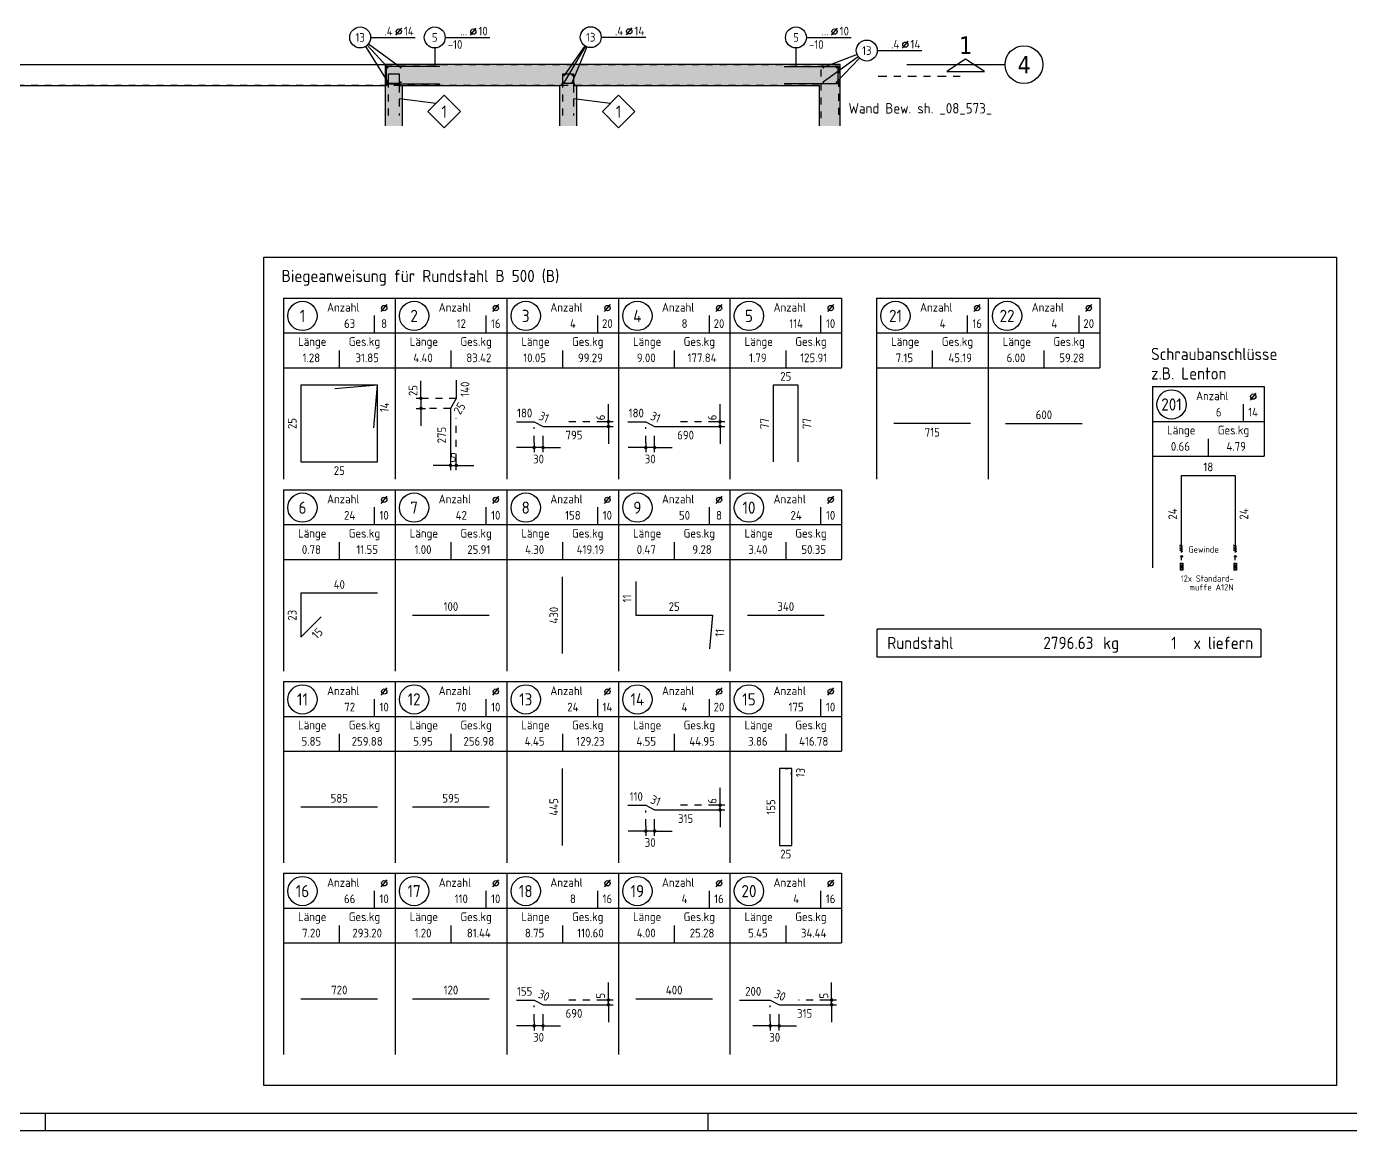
# Model space of a CAD drawing. Extents: x 28 to 142, y -30 to 32.
# Drawn here: x 70.63 to 89.61, y -19.01 to -3.18 of the extents above; entities that cross this region are included whole.
import ezdxf
from ezdxf.enums import TextEntityAlignment as Align

# ---------------------------------------------------------------- set-up
doc = ezdxf.new("R2010")
doc.units = 0
doc.header["$LTSCALE"] = 0.5
for name, pattern in [('AUSGEZOGEN', [1000.01, 1000, 0.01]), ('DOT', [0.175, 0.05, -0.125]), ('HIDDEN2', [0.187, 0.125, -0.062]), ('HIDDEN4', [0.12, 0.02, -0.1]), ('STRICHPUNKT2', [0.55, 0.25, -0.125, 0.05, -0.125])]:
    doc.linetypes.add(name, pattern=pattern)
for name, color, linetype in [('ACHSEN', 7, 'Continuous'), ('BETON', 7, 'Continuous'), ('Brüstung DG', 7, 'Continuous'), ('Brüstung EG', 7, 'Continuous'), ('EG', 7, 'Continuous'), ('grau_mittel', 7, 'Continuous'), ('HBT', 7, 'Continuous'), ('HILFE', 7, 'Continuous'), ('MASSE', 7, 'Continuous'), ('OBJEKT', 7, 'Continuous'), ('RAHMEN', 7, 'Continuous'), ('RND', 7, 'Continuous'), ('RND_BILD', 7, 'Continuous'), ('SCHNITTE', 7, 'Continuous'), ('SFP_Achsen', 7, 'Continuous'), ('STAHL', 7, 'Continuous'), ('TEXT', 7, 'Continuous')]:
    doc.layers.add(name, color=color, linetype=linetype)
doc.styles.add('helv', font='tahoma.ttf')
doc.styles.add('txt', font='isocp.shx')
doc.dimstyles.new('DOT_I', dxfattribs={"dimscale": 0.5, "dimtxt": 0.25, "dimasz": 0.25, "dimexe": 0.1, "dimexo": 0.3, "dimgap": 0.1, "dimtad": 1, "dimdec": 3, "dimzin": 3, "dimtxsty": 'txt', "dimblk": 'DOT', "dimblk1": 'DOT', "dimblk2": 'DOT', "dimsah": 1, "dimcen": 0.1, "dimse1": 1, "dimse2": 1, "dimazin": 0, "dimtfac": 1, "dimtdec": 4, "dimtix": 1, "dimtmove": 2, "dimatfit": 3, "dimfxl": 0, "dimtvp": 1, "dimtolj": 1, "dimtzin": 0, "dimarcsym": 0})

# ---------------------------------------------------------------- blocks, each defined once
blk = doc.blocks.new('SCHN-1')
at = {"layer": 'SCHNITTE', "color": 5, "linetype": 'Continuous'}
blk.add_lwpolyline([(0.54, 0.125), (0, 0.485), (-0.54, 0.125)], close=True, dxfattribs=at)
at = {"layer": 'SCHNITTE', "color": 6, "linetype": 'Continuous', "style": 'helv'}
blk.add_attdef('SCHN-1', text='', height=0.5, dxfattribs=at).set_placement((0, 0.635), align=Align.CENTER)
blk = doc.blocks.new('RND_LEI')
at = {"layer": 'RND', "color": 7, "linetype": 'Continuous'}
blk.add_line((1.022, 0.066), (1.19, 0.27), dxfattribs=at)
for centre, radius in [((0, 0), 0.3), ((1.106, 0.168), 0.075)]:
    blk.add_circle(centre, radius, dxfattribs=at)
at = {"layer": 'RND', "color": 7, "linetype": 'Continuous', "style": 'txt'}
blk.add_attdef('POSL', text='', height=0.25, dxfattribs=at).set_placement((0, 0), align=Align.MIDDLE)
blk.add_attdef('ANZ', text='', height=0.25, dxfattribs=at).set_placement((0.931, 0.057), align=Align.RIGHT)
for tag, p in [('DUM', (1.253, 0.057)), ('ABSTD', (1.674, 0.057)), ('POSTXT', (0.374, -0.327))]:
    blk.add_attdef(tag, p, '', height=0.25, dxfattribs=at)
blk = doc.blocks.new('DOT')
at = {"layer": 'MASSE', "color": 7, "linetype": 'Continuous'}
for p, q in [((0, 0), (-1, 0)), ((0, 0.54), (0, -0.54))]:
    blk.add_line(p, q, dxfattribs=at)
at = {"layer": 'MASSE', "color": 7, "linetype": 'Continuous', "const_width": 0.2}
blk.add_lwpolyline([(-0.1, 0, 1), (0.1, 0, 1)], format="xyb", close=True, dxfattribs=at)
blk = doc.blocks.new('*D33')
at = {"layer": 'DEFPOINTS', "color": 0, "linetype": 'AUSGEZOGEN', "transparency": 16777216}
for p in [(80.575, -14.345), (80.575, -14.345), (80.575, -14.412)]:
    blk.add_point(p, dxfattribs=at)
at = {"layer": 'RND_BILD', "color": 0, "linetype": 'AUSGEZOGEN', "lineweight": -2, "transparency": 16777216}
for p, q in [((80.575, -14.22), (80.575, -14.095)), ((80.575, -14.412), (80.575, -14.345)), ((80.575, -14.537), (80.575, -14.662))]:
    blk.add_line(p, q, dxfattribs=at)
at = {"layer": 'RND_BILD', "color": 0, "linetype": 'AUSGEZOGEN', "lineweight": -2, "transparency": 16777216, "xscale": 0.125, "yscale": 0.125, "zscale": 0.125}
for p, rotation in [((80.575, -14.345), 270), ((80.575, -14.412), 90)]:
    blk.add_blockref('DOT', p, dxfattribs=dict(at, rotation=rotation))
at = {"layer": 'RND_BILD', "color": 0, "linetype": 'AUSGEZOGEN', "transparency": 16777216, "insert": (80.463, -14.284), "char_height": 0.125, "attachment_point": 5, "rotation": 90, "style": 'txt'}
blk.add_mtext('\\A1;6', dxfattribs=at)
blk = doc.blocks.new('*D34')
at = {"layer": 'DEFPOINTS', "color": 0, "linetype": 'AUSGEZOGEN', "transparency": 16777216}
for p in [(79.51, -14.715), (79.51, -14.715), (79.638, -14.715)]:
    blk.add_point(p, dxfattribs=at)
at = {"layer": 'MASSE', "color": 0, "linetype": 'AUSGEZOGEN', "lineweight": -2, "transparency": 16777216}
for p, q in [((79.385, -14.715), (79.26, -14.715)), ((79.638, -14.715), (79.51, -14.715)), ((79.763, -14.715), (79.888, -14.715))]:
    blk.add_line(p, q, dxfattribs=at)
at = {"layer": 'MASSE', "color": 0, "linetype": 'AUSGEZOGEN', "lineweight": -2, "transparency": 16777216, "xscale": 0.125, "yscale": 0.125, "zscale": 0.125}
blk.add_blockref('DOT', (79.51, -14.715), dxfattribs=at)
at = {"layer": 'MASSE', "color": 0, "linetype": 'AUSGEZOGEN', "lineweight": -2, "transparency": 16777216, "xscale": 0.125, "yscale": 0.125, "zscale": 0.125, "rotation": 180}
blk.add_blockref('DOT', (79.638, -14.715), dxfattribs=at)
at = {"layer": 'MASSE', "color": 0, "linetype": 'AUSGEZOGEN', "transparency": 16777216, "insert": (79.574, -14.88), "char_height": 0.125, "attachment_point": 5, "style": 'txt'}
blk.add_mtext('\\A1;30', dxfattribs=at)
blk = doc.blocks.new('*D35')
at = {"layer": 'DEFPOINTS', "color": 0, "linetype": 'AUSGEZOGEN', "transparency": 16777216}
for p in [(82.175, -17.139), (82.175, -17.139), (82.175, -17.206)]:
    blk.add_point(p, dxfattribs=at)
at = {"layer": 'RND_BILD', "color": 0, "linetype": 'AUSGEZOGEN', "lineweight": -2, "transparency": 16777216}
for p, q in [((82.175, -17.014), (82.175, -16.889)), ((82.175, -17.206), (82.175, -17.139)), ((82.175, -17.331), (82.175, -17.456))]:
    blk.add_line(p, q, dxfattribs=at)
at = {"layer": 'RND_BILD', "color": 0, "linetype": 'AUSGEZOGEN', "lineweight": -2, "transparency": 16777216, "xscale": 0.125, "yscale": 0.125, "zscale": 0.125}
for p, rotation in [((82.175, -17.139), 270), ((82.175, -17.206), 90)]:
    blk.add_blockref('DOT', p, dxfattribs=dict(at, rotation=rotation))
at = {"layer": 'RND_BILD', "color": 0, "linetype": 'AUSGEZOGEN', "transparency": 16777216, "insert": (82.063, -17.078), "char_height": 0.125, "attachment_point": 5, "rotation": 90, "style": 'txt'}
blk.add_mtext('\\A1;5', dxfattribs=at)
blk = doc.blocks.new('*D36')
at = {"layer": 'DEFPOINTS', "color": 0, "linetype": 'AUSGEZOGEN', "transparency": 16777216}
for p in [(81.295, -17.509), (81.295, -17.509), (81.422, -17.509)]:
    blk.add_point(p, dxfattribs=at)
at = {"layer": 'MASSE', "color": 0, "linetype": 'AUSGEZOGEN', "lineweight": -2, "transparency": 16777216}
for p, q in [((81.17, -17.509), (81.045, -17.509)), ((81.422, -17.509), (81.295, -17.509)), ((81.547, -17.509), (81.672, -17.509))]:
    blk.add_line(p, q, dxfattribs=at)
at = {"layer": 'MASSE', "color": 0, "linetype": 'AUSGEZOGEN', "lineweight": -2, "transparency": 16777216, "xscale": 0.125, "yscale": 0.125, "zscale": 0.125}
blk.add_blockref('DOT', (81.295, -17.509), dxfattribs=at)
at = {"layer": 'MASSE', "color": 0, "linetype": 'AUSGEZOGEN', "lineweight": -2, "transparency": 16777216, "xscale": 0.125, "yscale": 0.125, "zscale": 0.125, "rotation": 180}
blk.add_blockref('DOT', (81.422, -17.509), dxfattribs=at)
at = {"layer": 'MASSE', "color": 0, "linetype": 'AUSGEZOGEN', "transparency": 16777216, "insert": (81.359, -17.674), "char_height": 0.125, "attachment_point": 5, "style": 'txt'}
blk.add_mtext('\\A1;30', dxfattribs=at)
blk = doc.blocks.new('*D37')
at = {"layer": 'DEFPOINTS', "color": 0, "linetype": 'AUSGEZOGEN', "transparency": 16777216}
for p in [(78.975, -17.139), (78.975, -17.139), (78.975, -17.206)]:
    blk.add_point(p, dxfattribs=at)
at = {"layer": 'RND_BILD', "color": 0, "linetype": 'AUSGEZOGEN', "lineweight": -2, "transparency": 16777216}
for p, q in [((78.975, -17.014), (78.975, -16.889)), ((78.975, -17.206), (78.975, -17.139)), ((78.975, -17.331), (78.975, -17.456))]:
    blk.add_line(p, q, dxfattribs=at)
at = {"layer": 'RND_BILD', "color": 0, "linetype": 'AUSGEZOGEN', "lineweight": -2, "transparency": 16777216, "xscale": 0.125, "yscale": 0.125, "zscale": 0.125}
for p, rotation in [((78.975, -17.139), 270), ((78.975, -17.206), 90)]:
    blk.add_blockref('DOT', p, dxfattribs=dict(at, rotation=rotation))
at = {"layer": 'RND_BILD', "color": 0, "linetype": 'AUSGEZOGEN', "transparency": 16777216, "insert": (78.863, -17.078), "char_height": 0.125, "attachment_point": 5, "rotation": 90, "style": 'txt'}
blk.add_mtext('\\A1;5', dxfattribs=at)
blk = doc.blocks.new('*D38')
at = {"layer": 'DEFPOINTS', "color": 0, "linetype": 'AUSGEZOGEN', "transparency": 16777216}
for p in [(77.91, -17.509), (77.91, -17.509), (78.038, -17.509)]:
    blk.add_point(p, dxfattribs=at)
at = {"layer": 'MASSE', "color": 0, "linetype": 'AUSGEZOGEN', "lineweight": -2, "transparency": 16777216}
for p, q in [((77.785, -17.509), (77.66, -17.509)), ((78.038, -17.509), (77.91, -17.509)), ((78.163, -17.509), (78.288, -17.509))]:
    blk.add_line(p, q, dxfattribs=at)
at = {"layer": 'MASSE', "color": 0, "linetype": 'AUSGEZOGEN', "lineweight": -2, "transparency": 16777216, "xscale": 0.125, "yscale": 0.125, "zscale": 0.125}
blk.add_blockref('DOT', (77.91, -17.509), dxfattribs=at)
at = {"layer": 'MASSE', "color": 0, "linetype": 'AUSGEZOGEN', "lineweight": -2, "transparency": 16777216, "xscale": 0.125, "yscale": 0.125, "zscale": 0.125, "rotation": 180}
blk.add_blockref('DOT', (78.038, -17.509), dxfattribs=at)
at = {"layer": 'MASSE', "color": 0, "linetype": 'AUSGEZOGEN', "transparency": 16777216, "insert": (77.974, -17.674), "char_height": 0.125, "attachment_point": 5, "style": 'txt'}
blk.add_mtext('\\A1;30', dxfattribs=at)
blk = doc.blocks.new('*D39')
at = {"layer": 'DEFPOINTS', "color": 0, "linetype": 'AUSGEZOGEN', "transparency": 16777216}
for p in [(78.975, -8.845), (78.975, -8.845), (78.975, -8.912)]:
    blk.add_point(p, dxfattribs=at)
at = {"layer": 'RND_BILD', "color": 0, "linetype": 'AUSGEZOGEN', "lineweight": -2, "transparency": 16777216}
for p, q in [((78.975, -8.72), (78.975, -8.595)), ((78.975, -8.912), (78.975, -8.845)), ((78.975, -9.037), (78.975, -9.162))]:
    blk.add_line(p, q, dxfattribs=at)
at = {"layer": 'RND_BILD', "color": 0, "linetype": 'AUSGEZOGEN', "lineweight": -2, "transparency": 16777216, "xscale": 0.125, "yscale": 0.125, "zscale": 0.125}
for p, rotation in [((78.975, -8.845), 270), ((78.975, -8.912), 90)]:
    blk.add_blockref('DOT', p, dxfattribs=dict(at, rotation=rotation))
at = {"layer": 'RND_BILD', "color": 0, "linetype": 'AUSGEZOGEN', "transparency": 16777216, "insert": (78.863, -8.784), "char_height": 0.125, "attachment_point": 5, "rotation": 90, "style": 'txt'}
blk.add_mtext('\\A1;6', dxfattribs=at)
blk = doc.blocks.new('*D40')
at = {"layer": 'DEFPOINTS', "color": 0, "linetype": 'AUSGEZOGEN', "transparency": 16777216}
for p in [(77.91, -9.215), (77.91, -9.215), (78.038, -9.215)]:
    blk.add_point(p, dxfattribs=at)
at = {"layer": 'MASSE', "color": 0, "linetype": 'AUSGEZOGEN', "lineweight": -2, "transparency": 16777216}
for p, q in [((77.785, -9.215), (77.66, -9.215)), ((78.038, -9.215), (77.91, -9.215)), ((78.163, -9.215), (78.288, -9.215))]:
    blk.add_line(p, q, dxfattribs=at)
at = {"layer": 'MASSE', "color": 0, "linetype": 'AUSGEZOGEN', "lineweight": -2, "transparency": 16777216, "xscale": 0.125, "yscale": 0.125, "zscale": 0.125}
blk.add_blockref('DOT', (77.91, -9.215), dxfattribs=at)
at = {"layer": 'MASSE', "color": 0, "linetype": 'AUSGEZOGEN', "lineweight": -2, "transparency": 16777216, "xscale": 0.125, "yscale": 0.125, "zscale": 0.125, "rotation": 180}
blk.add_blockref('DOT', (78.038, -9.215), dxfattribs=at)
at = {"layer": 'MASSE', "color": 0, "linetype": 'AUSGEZOGEN', "transparency": 16777216, "insert": (77.974, -9.38), "char_height": 0.125, "attachment_point": 5, "style": 'txt'}
blk.add_mtext('\\A1;30', dxfattribs=at)
blk = doc.blocks.new('*D41')
at = {"layer": 'DEFPOINTS', "color": 0, "linetype": 'AUSGEZOGEN', "transparency": 16777216}
for p in [(80.575, -8.845), (80.575, -8.845), (80.575, -8.912)]:
    blk.add_point(p, dxfattribs=at)
at = {"layer": 'RND_BILD', "color": 0, "linetype": 'AUSGEZOGEN', "lineweight": -2, "transparency": 16777216}
for p, q in [((80.575, -8.72), (80.575, -8.595)), ((80.575, -8.912), (80.575, -8.845)), ((80.575, -9.037), (80.575, -9.162))]:
    blk.add_line(p, q, dxfattribs=at)
at = {"layer": 'RND_BILD', "color": 0, "linetype": 'AUSGEZOGEN', "lineweight": -2, "transparency": 16777216, "xscale": 0.125, "yscale": 0.125, "zscale": 0.125}
for p, rotation in [((80.575, -8.845), 270), ((80.575, -8.912), 90)]:
    blk.add_blockref('DOT', p, dxfattribs=dict(at, rotation=rotation))
at = {"layer": 'RND_BILD', "color": 0, "linetype": 'AUSGEZOGEN', "transparency": 16777216, "insert": (80.463, -8.784), "char_height": 0.125, "attachment_point": 5, "rotation": 90, "style": 'txt'}
blk.add_mtext('\\A1;6', dxfattribs=at)
blk = doc.blocks.new('*D42')
at = {"layer": 'DEFPOINTS', "color": 0, "linetype": 'AUSGEZOGEN', "transparency": 16777216}
for p in [(79.51, -9.215), (79.51, -9.215), (79.638, -9.215)]:
    blk.add_point(p, dxfattribs=at)
at = {"layer": 'MASSE', "color": 0, "linetype": 'AUSGEZOGEN', "lineweight": -2, "transparency": 16777216}
for p, q in [((79.385, -9.215), (79.26, -9.215)), ((79.638, -9.215), (79.51, -9.215)), ((79.763, -9.215), (79.888, -9.215))]:
    blk.add_line(p, q, dxfattribs=at)
at = {"layer": 'MASSE', "color": 0, "linetype": 'AUSGEZOGEN', "lineweight": -2, "transparency": 16777216, "xscale": 0.125, "yscale": 0.125, "zscale": 0.125}
blk.add_blockref('DOT', (79.51, -9.215), dxfattribs=at)
at = {"layer": 'MASSE', "color": 0, "linetype": 'AUSGEZOGEN', "lineweight": -2, "transparency": 16777216, "xscale": 0.125, "yscale": 0.125, "zscale": 0.125, "rotation": 180}
blk.add_blockref('DOT', (79.638, -9.215), dxfattribs=at)
at = {"layer": 'MASSE', "color": 0, "linetype": 'AUSGEZOGEN', "transparency": 16777216, "insert": (79.574, -9.38), "char_height": 0.125, "attachment_point": 5, "style": 'txt'}
blk.add_mtext('\\A1;30', dxfattribs=at)
blk = doc.blocks.new('A1-35-0')
at = {"layer": 'RAHMEN', "color": 5}
blk.add_line((2, 0.5), (118.4, 0.5), dxfattribs=at)
at = {"layer": 'RAHMEN', "color": 7}
for p, q in [((61.9, 0), (61.9, 0.5)), ((80.9, 0), (80.9, 0.5))]:
    blk.add_line(p, q, dxfattribs=at)
at = {"layer": 'RAHMEN'}
blk.add_line((0, 0), (118.9, 0), dxfattribs=at)
blk = doc.blocks.new('*D64')
at = {"layer": 'DEFPOINTS', "color": 0, "linetype": 'AUSGEZOGEN', "transparency": 16777216}
for p in [(76.711, -9.471), (76.795, -9.471), (76.795, -9.471)]:
    blk.add_point(p, dxfattribs=at)
at = {"layer": 'RND_BILD', "color": 0, "linetype": 'AUSGEZOGEN', "lineweight": -2, "transparency": 16777216}
for p, q in [((76.586, -9.471), (76.461, -9.471)), ((76.711, -9.471), (76.795, -9.471)), ((76.92, -9.471), (77.045, -9.471))]:
    blk.add_line(p, q, dxfattribs=at)
at = {"layer": 'RND_BILD', "color": 0, "linetype": 'AUSGEZOGEN', "lineweight": -2, "transparency": 16777216, "xscale": 0.125, "yscale": 0.125, "zscale": 0.125}
blk.add_blockref('DOT', (76.711, -9.471), dxfattribs=at)
at = {"layer": 'RND_BILD', "color": 0, "linetype": 'AUSGEZOGEN', "lineweight": -2, "transparency": 16777216, "xscale": 0.125, "yscale": 0.125, "zscale": 0.125, "rotation": 180}
blk.add_blockref('DOT', (76.795, -9.471), dxfattribs=at)
at = {"layer": 'RND_BILD', "color": 0, "linetype": 'AUSGEZOGEN', "transparency": 16777216, "insert": (76.753, -9.358), "char_height": 0.125, "attachment_point": 5, "style": 'txt'}
blk.add_mtext('\\A1;5', dxfattribs=at)
blk = doc.blocks.new('*D65')
at = {"layer": 'DEFPOINTS', "color": 0, "linetype": 'AUSGEZOGEN', "transparency": 16777216}
for p in [(76.287, -8.51), (76.287, -8.653), (76.287, -8.653)]:
    blk.add_point(p, dxfattribs=at)
at = {"layer": 'MASSE', "color": 0, "linetype": 'AUSGEZOGEN', "lineweight": -2, "transparency": 16777216}
for p, q in [((76.287, -8.385), (76.287, -8.26)), ((76.287, -8.51), (76.287, -8.653)), ((76.287, -8.778), (76.287, -8.903))]:
    blk.add_line(p, q, dxfattribs=at)
at = {"layer": 'MASSE', "color": 0, "linetype": 'AUSGEZOGEN', "lineweight": -2, "transparency": 16777216, "xscale": 0.125, "yscale": 0.125, "zscale": 0.125}
for p, rotation in [((76.287, -8.51), 270), ((76.287, -8.653), 90)]:
    blk.add_blockref('DOT', p, dxfattribs=dict(at, rotation=rotation))
at = {"layer": 'MASSE', "color": 0, "linetype": 'AUSGEZOGEN', "transparency": 16777216, "insert": (76.174, -8.398), "char_height": 0.125, "attachment_point": 5, "rotation": 90, "style": 'txt'}
blk.add_mtext('\\A1;25', dxfattribs=at)
blk = doc.blocks.new('Muffe%%C28')
at = {"layer": 'STAHL', "color": 102, "linetype": 'AUSGEZOGEN'}
for p, q in [((-0.01, 0.117), (-0.011, 0.116)), ((-0.011, 0.116), (-0.011, 0.017)), ((-0.011, 0.017), (-0.01, 0.016)), ((0.025, 0.117), (-0.01, 0.117)), ((-0.01, 0.016), (0.025, 0.016)), ((-0.007, 0.116), (-0.008, 0.117)), ((-0.007, 0.017), (-0.008, 0.016)), ((-0.007, 0.116), (-0.002, 0.072)), ((-0.007, 0.017), (-0.002, 0.061)), ((0.018, 0.07), (-0.003, 0.07)), ((-0.003, 0.063), (0.018, 0.063)), ((-0.002, 0.072), (-0.002, 0.066)), ((-0.002, 0.061), (-0.002, 0.066)), ((0.022, 0.116), (0.017, 0.072)), ((0.017, 0.072), (0.017, 0.066)), ((0.017, 0.061), (0.017, 0.066)), ((0.022, 0.017), (0.017, 0.061)), ((0.022, 0.116), (0.023, 0.117)), ((0.022, 0.017), (0.023, 0.016)), ((0.026, 0.116), (0.025, 0.117)), ((0.025, 0.016), (0.026, 0.017)), ((0.026, 0.116), (0.026, 0.017))]:
    blk.add_line(p, q, dxfattribs=at)
at = {"layer": 'TEXT', "color": 102, "linetype": 'AUSGEZOGEN'}
for p, q in [((-0.002, 0.074), (0.017, 0.074)), ((-0.002, 0.059), (0.017, 0.059))]:
    blk.add_line(p, q, dxfattribs=at)
blk = doc.blocks.new('RND_LIS2')
at = {"layer": 'RND', "color": 3, "linetype": 'Continuous'}
for p, q in [((0, 0), (0, -5.2)), ((0, 0), (3.2, 0)), ((3.2, 0), (3.2, -2)), ((2.6, -0.503), (2.6, -1)), ((0, -1), (3.2, -1)), ((1.6, -1.503), (1.6, -2)), ((0, -2), (3.2, -2))]:
    blk.add_line(p, q, dxfattribs=at)
at = {"layer": 'RND', "color": 7, "linetype": 'Continuous'}
blk.add_line((2.805, -0.39), (2.973, -0.186), dxfattribs=at)
at = {"layer": 'RND', "color": 1, "linetype": 'Continuous'}
blk.add_circle((0.545, -0.513), 0.42, dxfattribs=at)
at = {"layer": 'RND', "color": 7, "linetype": 'Continuous'}
blk.add_circle((2.889, -0.288), 0.075, dxfattribs=at)
at = {"layer": 'RND', "color": 7, "linetype": 'Continuous', "style": 'txt'}
for s, p in [('Anzahl', (1.249, -0.391)), ('Länge', (0.42, -1.373)), ('Ges.kg', (1.872, -1.373))]:
    blk.add_text(s, height=0.25, dxfattribs=at).set_placement(p)
at = {"layer": 'RND', "color": 1, "linetype": 'Continuous', "style": 'txt'}
blk.add_attdef('POS1', text='', height=0.35, dxfattribs=at).set_placement((0.545, -0.513), align=Align.MIDDLE)
at = {"layer": 'RND', "color": 7, "linetype": 'Continuous', "style": 'txt'}
for tag, p in [('STK1', (1.897, -0.859)), ('DS1', (2.885, -0.859)), ('LANG1', (0.8, -1.841)), ('GEW', (2.4, -1.841))]:
    blk.add_attdef(tag, text='', height=0.25, dxfattribs=at).set_placement(p, align=Align.CENTER)
blk = doc.blocks.new('RND_SUM')
at = {"layer": 'RND', "color": 5, "linetype": 'Continuous'}
for p, q in [((0, 0), (0, 0.8)), ((11, 0.8), (0, 0.8)), ((11, 0.8), (11, 0)), ((11, 0), (0, 0))]:
    blk.add_line(p, q, dxfattribs=at)
at = {"layer": 'RND', "color": 1, "linetype": 'Continuous', "style": 'txt'}
for s, p in [('Rundstahl', (0.292, 0.235)), ('kg', (6.483, 0.235))]:
    blk.add_text(s, height=0.35, dxfattribs=at).set_placement(p)
blk.add_text('x liefern', height=0.35, dxfattribs=at).set_placement((10.784, 0.235), align=Align.RIGHT)
for tag, p in [('RND-S', (6.203, 0.235)), ('RND-Z', (8.59, 0.235))]:
    blk.add_attdef(tag, text='', height=0.35, dxfattribs=at).set_placement(p, align=Align.RIGHT)

msp = doc.modelspace()

# ---------------------------------------------------------------- hatches: boundary and pattern name
at = {"layer": 'EG', "linetype": 'AUSGEZOGEN'}
h = msp.add_hatch(dxfattribs=at)
h.set_pattern_fill('DOTS', scale=0.8, double=1)
h.set_pattern_definition([(0, (-35.286567, 336.182984), (0.025, 0.05), [0, -0.05])])
h.paths.add_polyline_path([(53.5484, -4.0236), (53.5484, -3.7236), (53.2484, -3.7236), (53.2484, -4.0236)])
h.paths.add_polyline_path([(60.7484, -3.7236), (60.7484, -4.0236), (61.0484, -4.0236), (61.0484, -3.7236)])
h.paths.add_polyline_path([(68.5484, -4.0236), (68.5484, -3.7236), (68.2484, -3.7236), (68.2484, -4.0236)])
h.paths.add_polyline_path([(43.3734, -4.6035), (43.5334, -4.6035), (43.5334, -4.0236), (47.0234, -4.0236), (47.0234, -4.6035), (47.2734, -4.6035), (47.2734, -4.0236), (49.5234, -4.0236), (49.5234, -4.6035), (49.7734, -4.6035), (49.7734, -3.7236), (43.3734, -3.7236)])
h.paths.add_polyline_path([(81.9984, -4.6035), (82.2984, -4.6035), (82.2984, -3.7236), (75.7734, -3.7236), (75.7734, -4.6035), (76.0234, -4.6035), (76.0234, -4.0236), (78.2734, -4.0236), (78.2734, -4.6035), (78.5234, -4.6035), (78.5234, -4.0236), (81.9984, -4.0236)])

# ---------------------------------------------------------------- linework, layer by layer
at = {"layer": 'ACHSEN', "color": 140, "linetype": 'AUSGEZOGEN'}
msp.add_line((83.252, -3.7236), (84.6611, -3.7236), dxfattribs=at)
at = {"layer": 'BETON', "color": 6, "linetype": 'AUSGEZOGEN', "lineweight": -2}
for points in [[(82.2984, -4.6035), (82.2984, -3.7236), (75.7734, -3.7236), (75.7734, -4.6035)], [(76.0234, -4.6035), (76.0234, -4.0236), (78.2734, -4.0236), (78.2734, -4.6035)], [(78.5234, -4.6035), (78.5234, -4.0236), (81.9984, -4.0236), (81.9984, -4.6035)]]:
    msp.add_lwpolyline(points, dxfattribs=at)
at = {"layer": 'Brüstung DG', "color": 102, "linetype": 'DOT'}
for p, q in [((43.3734, -3.7236), (82.2984, -3.7236)), ((82.2984, -4.6035), (82.2984, -3.7236)), ((81.9984, -4.0236), (43.5334, -4.0236)), ((81.9984, -4.0236), (81.9984, -4.6035))]:
    msp.add_line(p, q, dxfattribs=at)
at = {"layer": 'Brüstung EG', "color": 102, "linetype": 'DOT'}
for p, q in [((68.5484, -3.7236), (75.7734, -3.7236)), ((68.5484, -4.0236), (75.7734, -4.0236))]:
    msp.add_line(p, q, dxfattribs=at)
at = {"layer": 'grau_mittel', "color": 61, "linetype": 'AUSGEZOGEN'}
msp.add_solid([(75.7734, -3.7236), (82.2984, -3.7236), (75.7734, -4.0236), (82.2984, -4.0236)], dxfattribs=at)
at = {"layer": 'HBT', "color": 102, "linetype": 'AUSGEZOGEN'}
for p, q in [((75.8054, -4.0236), (75.7734, -4.0236)), ((75.9914, -4.0236), (76.0234, -4.0236)), ((78.3054, -4.0236), (78.2734, -4.0236)), ((78.4914, -4.0236), (78.5234, -4.0236))]:
    msp.add_line(p, q, dxfattribs=at)
at = {"layer": 'HBT', "color": 1, "linetype": 'AUSGEZOGEN'}
for points in [[(75.8214, -3.9936), (75.8214, -3.8536), (75.9754, -3.8536), (75.9754, -3.9936)], [(78.3214, -3.9936), (78.3214, -3.8536), (78.4754, -3.8536), (78.4754, -3.9936)], [(78.3214, -3.9936), (78.3214, -3.8536), (78.4754, -3.8536), (78.4754, -3.9936)]]:
    msp.add_lwpolyline(points, dxfattribs=at)
at = {"layer": 'HBT', "color": 102, "linetype": 'AUSGEZOGEN'}
for points in [[(75.9914, -4.0236), (75.9914, -3.9936), (75.8054, -3.9936), (75.8054, -4.0236)], [(78.4914, -4.0236), (78.4914, -3.9936), (78.3054, -3.9936), (78.3054, -4.0236)]]:
    msp.add_lwpolyline(points, dxfattribs=at)
at = {"layer": 'HBT', "color": 1, "linetype": 'HIDDEN2'}
for points in [[(75.8214, -4.4536), (75.8214, -4.0236), (75.8214, -3.9936)], [(75.9754, -3.9936), (75.9754, -4.0236), (75.9754, -4.4536)], [(78.3214, -4.4536), (78.3214, -4.0236), (78.3214, -3.9936)], [(78.4754, -3.9936), (78.4754, -4.0236), (78.4754, -4.4536)]]:
    msp.add_lwpolyline(points, dxfattribs=at)
at = {"layer": 'HBT', "color": 1, "linetype": 'Continuous'}
for points in [[(76.3886, -4.3964), (76.6219, -4.1631), (76.8553, -4.3964), (76.6219, -4.6298)], [(78.8886, -4.3964), (79.1219, -4.1631), (79.3553, -4.3964), (79.1219, -4.6298)]]:
    msp.add_lwpolyline(points, close=True, dxfattribs=at)
at = {"layer": 'HILFE', "color": 102, "linetype": 'AUSGEZOGEN'}
for p, q in [((76.5052, -4.2798), (75.9754, -4.2151)), ((79.0052, -4.2798), (78.4754, -4.2151))]:
    msp.add_line(p, q, dxfattribs=at)
at = {"layer": 'OBJEKT', "color": 7, "linetype": 'AUSGEZOGEN'}
for p, q in [((68.5484, -3.7236), (75.7734, -3.7236)), ((68.5484, -4.0236), (75.7734, -4.0236))]:
    msp.add_line(p, q, dxfattribs=at)
at = {"layer": 'RND', "color": 7, "linetype": 'AUSGEZOGEN'}
for p, q in [((75.5671, -3.3334), (76.2071, -3.3334)), ((76.6356, -3.3337), (77.2756, -3.3337)), ((78.8712, -3.3301), (79.5112, -3.3301)), ((81.8136, -3.3337), (82.4536, -3.3337)), ((82.8286, -3.5215), (83.4686, -3.5215))]:
    msp.add_line(p, q, dxfattribs=at)
at = {"layer": 'RND', "color": 102, "linetype": 'AUSGEZOGEN'}
for p, q in [((75.4955, -3.4612), (75.811, -3.9757)), ((75.518, -3.4444), (75.811, -3.7668)), ((75.5374, -3.423), (75.9988, -3.7668)), ((76.4856, -3.4837), (76.4856, -3.7486)), ((78.6356, -3.4533), (78.3408, -3.8777)), ((78.645, -3.4593), (78.3408, -3.9757)), ((78.6644, -3.469), (78.4574, -3.9757)), ((81.6636, -3.4837), (81.6636, -3.7486)), ((82.539, -3.5764), (82.0553, -3.7668)), ((82.5574, -3.6098), (82.0553, -3.9757)), ((82.5748, -3.6298), (82.2431, -3.9757))]:
    msp.add_line(p, q, dxfattribs=at)
at = {"layer": 'RND', "color": 1, "linetype": 'AUSGEZOGEN'}
for points in [[(76.5589, -3.7486), (75.7889, -3.7486), (75.7889, -3.9986), (76.5589, -3.9986)], [(81.4953, -3.7486), (82.2653, -3.7486), (82.2653, -3.9986), (81.4953, -3.9986)]]:
    msp.add_lwpolyline(points, dxfattribs=at)
at = {"layer": 'RND', "color": 7, "linetype": 'AUSGEZOGEN', "const_width": 0.0125}
for points in [[(75.8048, -3.7668, 1), (75.8173, -3.7668, 1)], [(75.9926, -3.7668, 1), (76.0051, -3.7668, 1)], [(82.0491, -3.7668, 1), (82.0616, -3.7668, 1)], [(82.2368, -3.7668, 1), (82.2493, -3.7668, 1)], [(75.8048, -3.9757, 1), (75.8173, -3.9757, 1)], [(75.9926, -3.9757, 1), (76.0051, -3.9757, 1)], [(78.3346, -3.8777, 1), (78.3471, -3.8777, 1)], [(78.3346, -3.9757, 1), (78.3471, -3.9757, 1)], [(78.4512, -3.8777, 1), (78.4637, -3.8777, 1)], [(78.4512, -3.9757, 1), (78.4637, -3.9757, 1)], [(82.0491, -3.9757, 1), (82.0616, -3.9757, 1)], [(82.2368, -3.9757, 1), (82.2493, -3.9757, 1)]]:
    msp.add_lwpolyline(points, format="xyb", close=True, dxfattribs=at)
at = {"layer": 'RND', "color": 1, "linetype": 'HIDDEN2'}
msp.add_lwpolyline([(82.0251, -4.4936), (82.0251, -3.7436), (82.2751, -3.7436), (82.2751, -4.4936)], dxfattribs=at)
at = {"layer": 'RND_BILD', "color": 7, "linetype": 'HIDDEN4'}
for p, q in [((76.7948, -8.5103), (76.3544, -8.5103)), ((76.7106, -8.653), (76.3544, -8.653)), ((76.7948, -9.4032), (76.7948, -8.7997)), ((78.9079, -8.8451), (78.3147, -8.8451)), ((80.5079, -8.8451), (79.9147, -8.8451)), ((77.9104, -9.1475), (77.9104, -8.9219)), ((78.0376, -9.1475), (78.0376, -8.9728)), ((79.5104, -9.1475), (79.5104, -8.9219)), ((79.6376, -9.1475), (79.6376, -8.9728)), ((79.5104, -14.6475), (79.5104, -14.4219)), ((80.5079, -14.3451), (79.9147, -14.3451)), ((79.6376, -14.6475), (79.6376, -14.4728)), ((77.9104, -17.4416), (77.9104, -17.2161)), ((78.0376, -17.4416), (78.0376, -17.2669)), ((78.9079, -17.1393), (78.3147, -17.1393)), ((81.2951, -17.4416), (81.2951, -17.2161)), ((81.4222, -17.4416), (81.4222, -17.2669)), ((82.1079, -17.1393), (81.6993, -17.1393))]:
    msp.add_line(p, q, dxfattribs=at)
at = {"layer": 'RND_BILD', "color": 1, "linetype": 'AUSGEZOGEN'}
msp.add_lwpolyline([(74.0347, -6.4847), (89.4107, -6.4847), (89.4107, -18.3627), (74.0347, -18.3627)], close=True, dxfattribs=at)
for points in [[(75.6138, -8.9343), (75.6675, -8.3207), (74.5675, -8.3207), (74.5675, -9.4207), (75.6675, -9.4207), (75.6675, -8.3207), (75.0539, -8.3744)], [(76.7948, -8.2468), (76.7948, -8.5103), (76.7106, -8.653), (76.7106, -9.4207)], [(81.6961, -9.4207), (81.6961, -8.3207), (81.3389, -8.3207), (81.3389, -9.4207)], [(77.6557, -8.8451), (77.9104, -8.8451), (78.0376, -8.912), (78.9254, -8.912)], [(79.2557, -8.8451), (79.5104, -8.8451), (79.6376, -8.912), (80.5254, -8.912)], [(84.1675, -8.8707), (83.0675, -8.8707)], [(84.6675, -8.8707), (85.7675, -8.8707)], [(87.1892, -10.7183), (87.1892, -9.6183), (87.9592, -9.6183), (87.9592, -10.7183)], [(78.3175, -12.1707), (78.3175, -11.0707)], [(79.3675, -11.1376), (79.3675, -11.6216), (80.4675, -11.6216), (80.4253, -12.1038)], [(75.6675, -11.3044), (74.5675, -11.3044), (74.5675, -11.9369), (74.8592, -11.6453)], [(76.1675, -11.6207), (77.2675, -11.6207)], [(80.9675, -11.6207), (82.0675, -11.6207)], [(78.3175, -14.9207), (78.3175, -13.8207)], [(81.5982, -13.9126), (81.6062, -13.8207), (81.4288, -13.8207), (81.4288, -14.9207), (81.6062, -14.9207), (81.6062, -13.8207), (81.5143, -13.8287)], [(74.5675, -14.3707), (75.6675, -14.3707)], [(76.1675, -14.3707), (77.2675, -14.3707)], [(79.2557, -14.3451), (79.5104, -14.3451), (79.6376, -14.412), (80.5254, -14.412)], [(74.5675, -17.1207), (75.6675, -17.1207)], [(76.1675, -17.1207), (77.2675, -17.1207)], [(77.6557, -17.1393), (77.9104, -17.1393), (78.0376, -17.2061), (78.9254, -17.2061)], [(79.3675, -17.1207), (80.4675, -17.1207)], [(80.8557, -17.1393), (81.2951, -17.1393), (81.4222, -17.2061), (82.1254, -17.2061)]]:
    msp.add_lwpolyline(points, dxfattribs=at)
at = {"layer": 'SCHNITTE', "color": 5, "linetype": 'STRICHPUNKT2'}
msp.add_line((82.8416, -3.8868), (84.0961, -3.8868), dxfattribs=at)
at = {"layer": 'SFP_Achsen', "color": 7, "linetype": 'AUSGEZOGEN'}
msp.add_circle((84.9316, -3.7236), 0.2705, dxfattribs=at)
at = {"layer": 'TEXT', "color": 102, "linetype": 'AUSGEZOGEN'}
for p, q in [((87.2112, -10.6369), (87.1671, -10.6141)), ((87.9812, -10.6369), (87.9371, -10.6141)), ((87.2112, -10.6609), (87.1671, -10.6381)), ((87.2112, -10.6849), (87.1671, -10.6621)), ((87.2112, -10.7089), (87.1671, -10.6861)), ((87.1893, -10.7616), (87.1713, -10.7868)), ((87.1893, -10.7616), (87.2074, -10.7868)), ((87.1893, -10.8288), (87.1893, -10.7616)), ((87.9812, -10.6609), (87.9371, -10.6381)), ((87.9812, -10.6849), (87.9371, -10.6621)), ((87.9812, -10.7089), (87.9371, -10.6861)), ((87.9593, -10.7616), (87.9413, -10.7868)), ((87.9593, -10.7616), (87.9774, -10.7868)), ((87.9593, -10.8288), (87.9593, -10.7616))]:
    msp.add_line(p, q, dxfattribs=at)

# ---------------------------------------------------------------- block references
at = {"layer": 'OBJEKT', "color": 7, "linetype": 'AUSGEZOGEN', "xscale": -1}
for p in [(87.1968, -10.9909), (87.9668, -10.9909)]:
    msp.add_blockref('Muffe%%C28', p, dxfattribs=at)
at = {"layer": 'RAHMEN', "color": 7, "linetype": 'AUSGEZOGEN', "xscale": 0.5, "yscale": 0.5, "zscale": 0.5}
msp.add_blockref('A1-35-0', (39.9553, -19.0109), dxfattribs=at)
at = {"layer": 'RND', "color": 7, "linetype": 'AUSGEZOGEN', "xscale": 0.5, "yscale": 0.5, "zscale": 0.5}
for p, values in [((75.4171, -3.3334), {'POSL': '13', 'DUM': '14', 'ANZ': '.4'}), ((76.4856, -3.3337), {'POSL': '5', 'DUM': '10', 'ANZ': '...', 'POSTXT': '-10'}), ((78.7212, -3.3301), {'POSL': '13', 'DUM': '14', 'ANZ': '.4'}), ((81.6636, -3.3337), {'POSL': '5', 'DUM': '10', 'ANZ': '...', 'POSTXT': '-10'}), ((82.6786, -3.5215), {'POSL': '13', 'DUM': '14', 'ANZ': '.4'})]:
    msp.add_blockref('RND_LEI', p, dxfattribs=at).add_auto_attribs(values)
at = {"layer": 'RND_BILD', "color": 6, "linetype": 'AUSGEZOGEN', "xscale": 0.5, "yscale": 0.5, "zscale": 0.5}
for p, values in [((74.3175, -7.0707), {'POS1': '1', 'STK1': '63', 'DS1': '8', 'LANG1': '1.28', 'GEW': '31.85'}), ((82.8175, -7.0707), {'POS1': '21', 'STK1': '4', 'DS1': '16', 'LANG1': '7.15', 'GEW': '45.19'})]:
    msp.add_blockref('RND_LIS2', p, dxfattribs=at).add_auto_attribs(values)
at = {"layer": 'RND_BILD', "color": 7, "linetype": 'AUSGEZOGEN', "xscale": 0.5, "yscale": 0.5, "zscale": 0.5}
for name, p, values in [('RND_LIS2', (75.9175, -7.0707), {'POS1': '2', 'STK1': '12', 'DS1': '16', 'LANG1': '4.40', 'GEW': '83.42'}), ('RND_LIS2', (77.5175, -7.0707), {'POS1': '3', 'STK1': '4', 'DS1': '20', 'LANG1': '10.05', 'GEW': '99.29'}), ('RND_LIS2', (79.1175, -7.0707), {'POS1': '4', 'STK1': '8', 'DS1': '20', 'LANG1': '9.00', 'GEW': '177.84'}), ('RND_LIS2', (80.7175, -7.0707), {'POS1': '5', 'STK1': '114', 'DS1': '10', 'LANG1': '1.79', 'GEW': '125.91'}), ('RND_LIS2', (84.4175, -7.0707), {'POS1': '22', 'STK1': '4', 'DS1': '20', 'LANG1': '6.00', 'GEW': '59.28'}), ('RND_LIS2', (86.7742, -8.3408), {'POS1': '201', 'STK1': '6', 'DS1': '14', 'LANG1': '0.66', 'GEW': '4.79'}), ('RND_LIS2', (74.3175, -9.8207), {'POS1': '6', 'STK1': '24', 'DS1': '10', 'LANG1': '0.78', 'GEW': '11.55'}), ('RND_LIS2', (75.9175, -9.8207), {'POS1': '7', 'STK1': '42', 'DS1': '10', 'LANG1': '1.00', 'GEW': '25.91'}), ('RND_LIS2', (77.5175, -9.8207), {'POS1': '8', 'STK1': '158', 'DS1': '10', 'LANG1': '4.30', 'GEW': '419.19'}), ('RND_LIS2', (79.1175, -9.8207), {'POS1': '9', 'STK1': '50', 'DS1': '8', 'LANG1': '0.47', 'GEW': '9.28'}), ('RND_LIS2', (80.7175, -9.8207), {'POS1': '10', 'STK1': '24', 'DS1': '10', 'LANG1': '3.40', 'GEW': '50.35'}), ('RND_SUM', (82.8257, -12.2222), {'RND-S': '2796.63', 'RND-Z': '1'}), ('RND_LIS2', (74.3175, -12.5707), {'POS1': '11', 'STK1': '72', 'DS1': '10', 'LANG1': '5.85', 'GEW': '259.88'}), ('RND_LIS2', (75.9175, -12.5707), {'POS1': '12', 'STK1': '70', 'DS1': '10', 'LANG1': '5.95', 'GEW': '256.98'}), ('RND_LIS2', (77.5175, -12.5707), {'POS1': '13', 'STK1': '24', 'DS1': '14', 'LANG1': '4.45', 'GEW': '129.23'}), ('RND_LIS2', (79.1175, -12.5707), {'POS1': '14', 'STK1': '4', 'DS1': '20', 'LANG1': '4.55', 'GEW': '44.95'}), ('RND_LIS2', (80.7175, -12.5707), {'POS1': '15', 'STK1': '175', 'DS1': '10', 'LANG1': '3.86', 'GEW': '416.78'}), ('RND_LIS2', (74.3175, -15.3207), {'POS1': '16', 'STK1': '66', 'DS1': '10', 'LANG1': '7.20', 'GEW': '293.20'}), ('RND_LIS2', (75.9175, -15.3207), {'POS1': '17', 'STK1': '110', 'DS1': '10', 'LANG1': '1.20', 'GEW': '81.44'}), ('RND_LIS2', (77.5175, -15.3207), {'POS1': '18', 'STK1': '8', 'DS1': '16', 'LANG1': '8.75', 'GEW': '110.60'}), ('RND_LIS2', (79.1175, -15.3207), {'POS1': '19', 'STK1': '4', 'DS1': '16', 'LANG1': '4.00', 'GEW': '25.28'}), ('RND_LIS2', (80.7175, -15.3207), {'POS1': '20', 'STK1': '4', 'DS1': '16', 'LANG1': '5.45', 'GEW': '34.44'})]:
    msp.add_blockref(name, p, dxfattribs=at).add_auto_attribs(values)
at = {"layer": 'SCHNITTE', "color": 5, "linetype": 'STRICHPUNKT2', "xscale": 0.5, "yscale": 0.5, "zscale": 0.5}
msp.add_blockref('SCHN-1', (84.0961, -3.8868), dxfattribs=at).add_auto_attribs({'SCHN-1': '1'})

# ---------------------------------------------------------------- texts
at = {"layer": 'HBT', "color": 1, "linetype": 'Continuous', "style": 'txt'}
for p in [(76.6219, -4.4844), (79.1219, -4.4844)]:
    msp.add_attdef('1', text='?', height=0.175, dxfattribs=at).set_placement(p, align=Align.CENTER)
at = {"layer": 'RND_BILD', "color": 7, "linetype": 'AUSGEZOGEN', "style": 'txt'}
for s, p in [('25', (81.5175, -8.1957)), ('180', (77.7746, -8.7201)), ('180', (79.3746, -8.7201)), ('600', (85.2175, -8.7457)), ('795', (78.4815, -9.037)), ('690', (80.0815, -9.037)), ('715', (83.6175, -8.9957)), ('25', (75.1175, -9.5457)), ('18', (87.5742, -9.4933)), ('40', (75.1175, -11.1794)), ('100', (76.7175, -11.4957)), ('25', (79.9175, -11.4966)), ('340', (81.5175, -11.4957)), ('585', (75.1175, -14.2457)), ('595', (76.7175, -14.2457)), ('110', (79.3746, -14.2201)), ('315', (80.0815, -14.537)), ('25', (81.5175, -15.0457)), ('720', (75.1175, -16.9957)), ('120', (76.7175, -16.9957)), ('155', (77.7746, -17.0143)), ('400', (79.9175, -16.9957)), ('200', (81.0505, -17.0143)), ('690', (78.4815, -17.3311)), ('315', (81.7878, -17.3311))]:
    msp.add_text(s, height=0.125, dxfattribs=at).set_placement(p, align=Align.MIDDLE)
for s, rotation, p in [('140', 90, (76.9198, -8.3785)), ('14', 84.99986, (75.7652, -8.6384)), ('25', 57.38607, (76.8399, -8.6545)), ('31', 337.16062, (78.0515, -8.7778)), ('31', 337.16062, (79.6515, -8.7778)), ('25', 90, (74.4425, -8.8707)), ('77', 90, (81.2139, -8.8707)), ('77', 90, (81.8211, -8.8707)), ('275', 90, (76.5856, -9.0368)), ('24', 90, (87.0642, -10.1683)), ('24', 90, (88.0842, -10.1683)), ('11', 90, (79.2425, -11.3796)), ('23', 90, (74.4425, -11.6207)), ('430', 90, (78.1925, -11.6207)), ('15', 45, (74.8017, -11.8795)), ('11', 85, (80.571, -11.8736)), ('13', 84.99986, (81.7267, -13.8775)), ('31', 337.16062, (79.6515, -14.2778)), ('445', 90, (78.1925, -14.3707)), ('155', 90, (81.3038, -14.3707)), ('30', 337.16062, (78.0515, -17.072)), ('30', 337.16062, (81.4361, -17.072))]:
    msp.add_text(s, height=0.125, rotation=rotation, dxfattribs=at).set_placement(p, align=Align.MIDDLE)
at = {"layer": 'SFP_Achsen', "color": 6, "linetype": 'AUSGEZOGEN', "style": 'helv'}
msp.add_text('4', height=0.25, dxfattribs=at).set_placement((84.841, -3.8498))
at = {"layer": 'TEXT', "color": 1, "linetype": 'AUSGEZOGEN', "style": 'txt'}
for s, height, p in [('Wand Bew. sh. _08_573_', 0.15, (82.4164, -4.4248)), ('Biegeanweisung für Rundstahl B 500 (B)', 0.175, (74.2895, -6.8417)), ('Schraubanschlüsse', 0.175, (86.7533, -7.9606)), ('z.B. Lenton', 0.175, (86.7533, -8.2403))]:
    msp.add_text(s, height=height, dxfattribs=at).set_placement(p)
at = {"layer": 'TEXT', "color": 102, "linetype": 'Continuous', "style": 'txt'}
for s, p in [('Gewinde', (87.289, -10.7218)), ('12x Standard-', (87.1775, -11.1393)), ('muffe A12N', (87.3014, -11.265))]:
    msp.add_text(s, height=0.09, dxfattribs=at).set_placement(p)

# ---------------------------------------------------------------- dimensions: what is measured, and where the dimension line sits
at = {"layer": 'MASSE', "color": 7, "linetype": 'AUSGEZOGEN'}
dim = msp.add_linear_dim(base=(76.2869, -8.653), p1=(76.2869, -8.5103), p2=(76.2869, -8.653), angle=90, text='25', dimstyle='DOT_I', override={"dimdec": 1, "dimlfac": 100}, dxfattribs=at)
dim.commit()
dim.dimension.update_dxf_attribs({"geometry": '*D65', "text_midpoint": (76.1744, -8.3975), "dimtype": 160})
for base, p1, p2, picture, middle in [((77.9104, -9.215), (78.0376, -9.215), (77.9104, -9.215), '*D40', (77.974, -9.3797)), ((79.5104, -9.215), (79.6376, -9.215), (79.5104, -9.215), '*D42', (79.574, -9.3797)), ((79.5104, -14.715), (79.6376, -14.715), (79.5104, -14.715), '*D34', (79.574, -14.8797)), ((77.9104, -17.5091), (78.0376, -17.5091), (77.9104, -17.5091), '*D38', (77.974, -17.6739)), ((81.2951, -17.5091), (81.4222, -17.5091), (81.2951, -17.5091), '*D36', (81.3586, -17.6739))]:
    dim = msp.add_linear_dim(base=base, p1=p1, p2=p2, text='30', dimstyle='DOT_I', override={"dimdec": 1, "dimlfac": 100}, dxfattribs=at)
    dim.commit()
    dim.dimension.update_dxf_attribs({"geometry": picture, "text_midpoint": middle, "dimtype": 160})
at = {"layer": 'RND_BILD', "color": 7, "linetype": 'AUSGEZOGEN'}
for base, p1, p2, text, picture, middle in [((78.9754, -8.8451), (78.9754, -8.912), (78.9754, -8.8451), '6', '*D39', (78.8629, -8.7843)), ((80.5754, -8.8451), (80.5754, -8.912), (80.5754, -8.8451), '6', '*D41', (80.4629, -8.7843)), ((80.5754, -14.3451), (80.5754, -14.412), (80.5754, -14.3451), '6', '*D33', (80.4629, -14.2843)), ((78.9754, -17.1393), (78.9754, -17.2061), (78.9754, -17.1393), '5', '*D37', (78.8629, -17.0784)), ((82.1754, -17.1393), (82.1754, -17.2061), (82.1754, -17.1393), '5', '*D35', (82.0629, -17.0784))]:
    dim = msp.add_linear_dim(base=base, p1=p1, p2=p2, angle=90, text=text, dimstyle='DOT_I', override={"dimdec": 0, "dimlfac": 100}, dxfattribs=at)
    dim.commit()
    dim.dimension.update_dxf_attribs({"geometry": picture, "text_midpoint": middle, "dimtype": 160})
dim = msp.add_linear_dim(base=(76.7948, -9.4707), p1=(76.7106, -9.4707), p2=(76.7948, -9.4707), text='5', dimstyle='DOT_I', override={"dimdec": 0, "dimlfac": 100}, dxfattribs=at)
dim.commit()
dim.dimension.update_dxf_attribs({"geometry": '*D64', "text_midpoint": (76.7527, -9.3582)})

doc.saveas('drawing.dxf')
